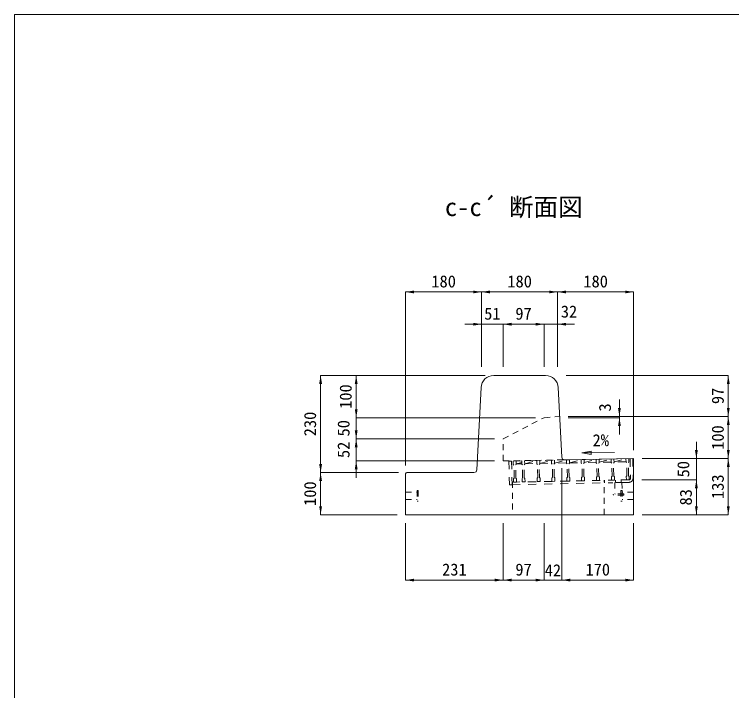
# Model space of a CAD drawing. Units: millimetres at full size. Extents: x 5964 to 125098, y -10801 to 28073.
# Drawn here: x 28359 to 30058, y 9248 to 10850 of the extents above; entities that cross this region are included whole.
import ezdxf
from ezdxf.enums import TextEntityAlignment as Align

# ---------------------------------------------------------------- set-up
doc = ezdxf.new("R2010")
doc.units = ezdxf.units.MM
doc.header["$LTSCALE"] = 19
doc.linetypes.add('USER1', pattern=[1.35, 0.75, -0.6])
doc.linetypes.add('USER3', pattern=[2, 1, -1])
for name, color, linetype, lineweight in [('0_2', 7, 'Continuous', 20), ('インサート', 3, 'USER1', 9), ('グレーチング', 7, 'USER1', 5), ('寸法引出', 7, 'Continuous', 9), ('寸法線', 7, 'Continuous', 9), ('本体', 2, 'Continuous', 9), ('枠', 5, 'Continuous', 5)]:
    doc.layers.add(name, color=color, linetype=linetype, lineweight=lineweight)
doc.styles.add('ＭＳ ゴシック', font='')
doc.styles.get('ＭＳ ゴシック').set_extended_font_data('MS Gothic')

# ---------------------------------------------------------------- blocks, each defined once
blk = doc.blocks.new('filled_arrow')
at = {"color": 0, "linetype": 'Continuous', "lineweight": -2}
blk.add_solid([(7.5, 1.25), (0, 0), (7.5, -1.25)], dxfattribs=at)

msp = doc.modelspace()

# ---------------------------------------------------------------- hatches: boundary and pattern name
at = {"layer": '寸法引出'}
msp.add_hatch(color=256, dxfattribs=at).paths.add_polyline_path([(29725.4, 9815.31), (29725.53, 9807.81), (29702.97, 9811.17)])

# ---------------------------------------------------------------- linework, layer by layer
at = {"layer": 'インサート'}
for p, q in [((29798.27, 9741.21), (29781.27, 9740.91)), ((29781.27, 9740.91), (29781.74, 9713.92)), ((29798.27, 9741.21), (29798.74, 9714.21)), ((29285.91, 9718.31), (29312.91, 9718.31)), ((29312.91, 9722.31), (29312.91, 9697.31)), ((29312.91, 9722.31), (29315.91, 9722.31)), ((29315.91, 9722.31), (29315.91, 9697.31)), ((29798.91, 9722.31), (29795.91, 9722.31)), ((29795.91, 9722.31), (29795.91, 9697.31)), ((29798.91, 9722.31), (29798.91, 9697.31)), ((29825.91, 9718.31), (29798.91, 9718.31)), ((29285.91, 9701.31), (29312.91, 9701.31)), ((29802.74, 9714.28), (29777.74, 9713.85)), ((29777.74, 9713.85), (29777.8, 9710.85)), ((29802.79, 9711.28), (29777.8, 9710.85)), ((29825.91, 9701.31), (29798.91, 9701.31)), ((29802.74, 9714.28), (29802.79, 9711.28)), ((29312.91, 9697.31), (29315.91, 9697.31)), ((29798.91, 9697.31), (29795.91, 9697.31))]:
    msp.add_line(p, q, dxfattribs=at)
at = {"layer": 'グレーチング', "linetype": 'USER3'}
for p, q in [((29536.7, 9792.01), (29530.7, 9791.89)), ((29530.7, 9791.89), (29531.82, 9735.9)), ((29536.7, 9792.01), (29537.82, 9736.02)), ((29540.7, 9792.09), (29823.65, 9797.75)), ((29540.7, 9792.09), (29540.86, 9784.09)), ((29547.7, 9792.23), (29547.86, 9784.23)), ((29547.84, 9785.23), (29560.78, 9788.65)), ((29547.84, 9785.23), (29560.84, 9785.49)), ((29560.7, 9792.49), (29560.86, 9784.49)), ((29567.7, 9792.63), (29567.86, 9784.63)), ((29567.84, 9785.63), (29596.93, 9786.22)), ((29568.64, 9785.65), (29596.79, 9793.21)), ((29596.49, 9793.21), (29596.65, 9785.21)), ((29598.18, 9783.74), (29596.65, 9785.21)), ((29602.18, 9783.82), (29603.65, 9785.35)), ((29603.49, 9793.35), (29603.65, 9785.35)), ((29603.63, 9786.35), (29631.78, 9793.91)), ((29603.63, 9786.35), (29631.92, 9786.92)), ((29631.48, 9793.91), (29631.64, 9785.91)), ((29633.17, 9784.44), (29631.64, 9785.91)), ((29637.17, 9784.52), (29638.64, 9786.05)), ((29638.48, 9794.05), (29638.64, 9786.05)), ((29638.62, 9787.05), (29666.78, 9794.61)), ((29666.92, 9787.62), (29638.62, 9787.05)), ((29666.78, 9794.61), (29666.94, 9786.62)), ((29668.47, 9785.15), (29666.94, 9786.62)), ((29669.09, 9754.15), (29668.47, 9785.15)), ((29672.47, 9785.23), (29673.94, 9786.76)), ((29673.09, 9754.23), (29672.47, 9785.23)), ((29673.78, 9794.75), (29673.94, 9786.76)), ((29673.92, 9787.76), (29702.07, 9795.32)), ((29673.92, 9787.76), (29702.21, 9788.32)), ((29701.77, 9795.31), (29701.93, 9787.32)), ((29703.46, 9785.85), (29701.93, 9787.32)), ((29704.08, 9754.85), (29703.46, 9785.85)), ((29707.46, 9785.93), (29708.93, 9787.46)), ((29708.08, 9754.93), (29707.46, 9785.93)), ((29708.77, 9795.45), (29708.93, 9787.46)), ((29708.91, 9788.46), (29737.06, 9796.02)), ((29737.2, 9789.02), (29708.91, 9788.46)), ((29737.06, 9796.02), (29737.22, 9788.02)), ((29738.75, 9786.55), (29737.22, 9788.02)), ((29739.37, 9755.56), (29738.75, 9786.55)), ((29742.75, 9786.63), (29744.22, 9788.16)), ((29743.37, 9755.64), (29742.75, 9786.63)), ((29744.06, 9796.16), (29744.22, 9788.16)), ((29744.2, 9789.16), (29772.36, 9796.73)), ((29772.5, 9789.73), (29744.2, 9789.16)), ((29772.36, 9796.73), (29772.52, 9788.73)), ((29774.05, 9787.26), (29772.52, 9788.73)), ((29774.67, 9756.26), (29774.05, 9787.26)), ((29778.05, 9787.34), (29779.51, 9788.87)), ((29778.67, 9756.34), (29778.05, 9787.34)), ((29779.35, 9796.87), (29779.51, 9788.87)), ((29779.49, 9789.87), (29807.65, 9797.43)), ((29807.79, 9790.43), (29779.49, 9789.87)), ((29807.65, 9797.43), (29807.81, 9789.43)), ((29809.34, 9787.96), (29807.81, 9789.43)), ((29809.96, 9756.97), (29809.34, 9787.96)), ((29813.34, 9788.04), (29814.81, 9789.57)), ((29813.96, 9757.05), (29813.34, 9788.04)), ((29814.65, 9797.57), (29814.81, 9789.57)), ((29817.65, 9797.63), (29818.57, 9751.64)), ((29823.65, 9797.75), (29824.57, 9751.76)), ((29542.39, 9782.62), (29540.86, 9784.09)), ((29543.01, 9751.63), (29542.39, 9782.62)), ((29546.39, 9782.7), (29547.86, 9784.23)), ((29547.01, 9751.71), (29546.39, 9782.7)), ((29562.39, 9783.02), (29560.86, 9784.49)), ((29563.01, 9752.03), (29562.39, 9783.02)), ((29566.39, 9783.1), (29567.86, 9784.63)), ((29567.01, 9752.11), (29566.39, 9783.1)), ((29598.8, 9752.75), (29598.18, 9783.74)), ((29602.8, 9752.83), (29602.18, 9783.82)), ((29633.79, 9753.45), (29633.17, 9784.44)), ((29637.79, 9753.53), (29637.17, 9784.52)), ((29543.01, 9751.63), (29541.54, 9750.1)), ((29547.01, 9751.71), (29548.54, 9750.24)), ((29563.01, 9752.03), (29561.54, 9750.5)), ((29567.01, 9752.11), (29568.54, 9750.64)), ((29598.8, 9752.75), (29597.33, 9751.22)), ((29597.33, 9751.22), (29597.49, 9743.22)), ((29602.8, 9752.83), (29604.33, 9751.36)), ((29604.33, 9751.36), (29604.49, 9743.36)), ((29633.79, 9753.45), (29632.32, 9751.92)), ((29632.32, 9751.92), (29632.48, 9743.92)), ((29637.79, 9753.53), (29639.32, 9752.06)), ((29639.32, 9752.06), (29639.48, 9744.06)), ((29669.09, 9754.15), (29667.62, 9752.62)), ((29667.62, 9752.62), (29667.78, 9744.62)), ((29673.09, 9754.23), (29674.62, 9752.76)), ((29674.62, 9752.76), (29674.78, 9744.76)), ((29704.08, 9754.85), (29702.61, 9753.32)), ((29702.61, 9753.32), (29702.77, 9745.32)), ((29708.08, 9754.93), (29709.61, 9753.46)), ((29709.61, 9753.46), (29709.77, 9745.46)), ((29739.37, 9755.56), (29737.9, 9754.03)), ((29737.9, 9754.03), (29738.06, 9746.03)), ((29743.37, 9755.64), (29744.9, 9754.17)), ((29744.9, 9754.17), (29745.06, 9746.17)), ((29774.67, 9756.26), (29773.2, 9754.73)), ((29773.2, 9754.73), (29773.36, 9746.74)), ((29778.67, 9756.34), (29780.19, 9754.87)), ((29780.19, 9754.87), (29780.35, 9746.88)), ((29809.96, 9756.97), (29808.49, 9755.44)), ((29808.49, 9755.44), (29808.65, 9747.44)), ((29813.96, 9757.05), (29815.49, 9755.58)), ((29815.49, 9755.58), (29815.65, 9747.58)), ((29537.82, 9736.02), (29531.82, 9735.9)), ((29537.7, 9742.02), (29770.86, 9746.69)), ((29537.82, 9736.02), (29765.78, 9740.58)), ((29541.54, 9750.1), (29541.7, 9742.1)), ((29541.7, 9742.1), (29548.7, 9742.24)), ((29548.54, 9750.24), (29548.7, 9742.24)), ((29561.54, 9750.5), (29561.7, 9742.5)), ((29561.7, 9742.5), (29568.7, 9742.64)), ((29568.54, 9750.64), (29568.7, 9742.64)), ((29597.49, 9743.22), (29604.49, 9743.36)), ((29639.48, 9744.06), (29632.48, 9743.92)), ((29667.78, 9744.62), (29674.78, 9744.76)), ((29709.77, 9745.46), (29702.77, 9745.32)), ((29745.06, 9746.17), (29738.06, 9746.03)), ((29756.66, 9746.4), (29756.78, 9740.4)), ((29814.77, 9741.56), (29765.78, 9740.58)), ((29814.65, 9747.56), (29771.66, 9746.7)), ((29780.24, 9746.69), (29773.25, 9746.41)), ((29783.15, 9746.93), (29783.27, 9740.93)), ((29796.15, 9747.19), (29796.27, 9741.19)), ((29815.65, 9747.58), (29808.65, 9747.44))]:
    msp.add_line(p, q, dxfattribs=at)
for radius, start, end in [(4, 271.14586, 1.14572), (10, 271.14571, 1.14575)]:
    msp.add_arc((29814.57, 9751.56), radius, start, end, dxfattribs=at)
at = {"layer": '寸法引出'}
msp.add_line((29702.97, 9811.17), (29780.53, 9812.52), dxfattribs=at)
at = {"layer": '寸法引出', "lineweight": 13}
msp.add_lwpolyline([(29725.4, 9815.31), (29725.53, 9807.81), (29702.97, 9811.17)], close=True, dxfattribs=at)
at = {"layer": '寸法線'}
for p, q in [((29285.91, 10192.5), (29465.91, 10192.5)), ((29285.91, 9781.81), (29285.91, 10192.5)), ((29465.91, 10192.5), (29645.91, 10192.5)), ((29465.91, 10014.81), (29465.91, 10192.5)), ((29465.91, 10014.81), (29465.91, 10192.5)), ((29645.91, 10014.81), (29645.91, 10192.5)), ((29645.91, 10192.5), (29825.91, 10192.5)), ((29645.91, 10014.81), (29645.91, 10192.5)), ((29825.91, 9817.81), (29825.91, 10192.5)), ((29425.91, 10116.13), (29556.73, 10116.13)), ((29465.91, 10014.81), (29465.91, 10116.13)), ((29516.73, 10014.81), (29516.73, 10116.13)), ((29516.73, 10116.13), (29613.61, 10116.13)), ((29516.73, 10014.81), (29516.73, 10116.13)), ((29573.61, 10116.13), (29685.91, 10116.13)), ((29613.61, 10014.81), (29613.61, 10116.13)), ((29613.61, 10014.81), (29613.61, 10116.13)), ((29645.91, 10014.81), (29645.91, 10116.13)), ((29084.54, 9994.81), (29084.54, 9764.81)), ((29474.17, 9994.81), (29084.54, 9994.81)), ((29168.84, 9894.71), (29168.84, 9994.81)), ((29445.91, 9994.81), (29168.84, 9994.81)), ((29665.91, 9994.81), (30050.07, 9994.81)), ((30050.07, 9897.71), (30050.07, 9994.81)), ((29168.84, 9804.71), (29168.84, 9934.71)), ((29792.21, 9937.71), (29792.21, 9854.71)), ((29593.61, 9894.71), (29168.84, 9894.71)), ((29593.61, 9894.71), (29168.84, 9894.71)), ((29670.76, 9897.71), (29792.21, 9897.71)), ((29670.76, 9897.71), (30050.07, 9897.71)), ((29670.76, 9897.71), (30050.07, 9897.71)), ((29670.91, 9894.71), (29792.21, 9894.71)), ((30050.07, 9797.81), (30050.07, 9897.71)), ((29168.84, 9752.35), (29168.84, 9884.71)), ((29496.73, 9844.71), (29168.84, 9844.71)), ((29496.73, 9844.71), (29168.84, 9844.71)), ((29974.46, 9707.69), (29974.46, 9837.81)), ((29496.73, 9792.35), (29168.84, 9792.35)), ((29845.91, 9797.81), (29974.46, 9797.81)), ((29845.91, 9797.81), (30050.07, 9797.81)), ((29845.91, 9797.81), (30050.07, 9797.81)), ((30050.07, 9797.81), (30050.07, 9664.81)), ((29655.91, 9774.81), (29655.91, 9510.06)), ((29655.91, 9774.81), (29655.91, 9510.06)), ((29268.91, 9764.81), (29084.54, 9764.81)), ((29084.54, 9764.81), (29084.54, 9664.81)), ((29268.91, 9764.81), (29084.54, 9764.81)), ((29845.66, 9747.69), (29974.46, 9747.69)), ((29845.66, 9747.69), (29974.46, 9747.69)), ((29974.46, 9664.81), (29974.46, 9747.69)), ((29265.91, 9664.81), (29084.54, 9664.81)), ((29845.91, 9664.81), (29974.46, 9664.81)), ((29845.91, 9664.81), (30050.07, 9664.81)), ((29285.91, 9644.81), (29285.91, 9510.06)), ((29516.73, 9644.81), (29516.73, 9510.06)), ((29516.73, 9644.81), (29516.73, 9510.06)), ((29613.61, 9644.81), (29613.61, 9510.06)), ((29613.61, 9644.81), (29613.61, 9510.06)), ((29825.91, 9644.81), (29825.91, 9510.06)), ((29285.91, 9510.06), (29516.73, 9510.06)), ((29516.73, 9510.06), (29613.61, 9510.06)), ((29573.61, 9510.06), (29695.91, 9510.06)), ((29655.91, 9510.06), (29825.91, 9510.06))]:
    msp.add_line(p, q, dxfattribs=at)
at = {"layer": '本体', "lineweight": 20}
for p, q in [((29494.45, 9994.81), (29617.37, 9994.81)), ((29454.74, 9771.46), (29464.48, 9966.31)), ((29655.57, 9801.58), (29647.33, 9966.31)), ((29662.69, 9794.93), (29825.91, 9797.81)), ((29825.91, 9797.81), (29825.91, 9664.81)), ((29285.91, 9761.81), (29285.91, 9664.81)), ((29447.75, 9764.81), (29288.91, 9764.81)), ((29825.91, 9664.81), (29285.91, 9664.81))]:
    msp.add_line(p, q, dxfattribs=at)
at = {"layer": '本体', "linetype": 'USER1'}
for p, q in [((29516.73, 9844.71), (29613.61, 9894.71)), ((29613.61, 9894.71), (29650.76, 9897.71)), ((29516.73, 9792.35), (29516.73, 9844.71)), ((29516.73, 9792.35), (29662.69, 9794.93)), ((29538.81, 9742.74), (29538.81, 9664.81)), ((29755.91, 9664.81), (29755.91, 9746.57))]:
    msp.add_line(p, q, dxfattribs=at)
at = {"layer": '本体', "lineweight": 20}
for centre, radius, start, end in [((29494.45, 9964.81), 30, 90, 177.13816), ((29617.37, 9964.81), 30, 2.86284, 90), ((29662.56, 9801.93), 7, 182.86284, 271.01161), ((29447.75, 9771.81), 7, 270, 357.13816), ((29288.91, 9761.81), 3, 90, 180)]:
    msp.add_arc(centre, radius, start, end, dxfattribs=at)
at = {"layer": '枠', "lineweight": 20}
for p, q in [((28359.24, 10850.09), (33959.24, 10850.09)), ((28359.24, 6990.09), (28359.24, 10850.09))]:
    msp.add_line(p, q, dxfattribs=at)

# ---------------------------------------------------------------- block references
at = {"layer": '寸法線', "xscale": 2.67, "yscale": 2.67}
for p in [(29285.91, 10192.5), (29465.91, 10192.5), (29645.91, 10192.5), (29516.73, 10116.13), (29516.73, 10116.13), (29645.91, 10116.13), (29285.91, 9510.06), (29516.73, 9510.06), (29655.91, 9510.06), (29655.91, 9510.06)]:
    msp.add_blockref('filled_arrow', p, dxfattribs=at)
for p, rotation in [((29465.91, 10192.5), 180), ((29645.91, 10192.5), 180), ((29825.91, 10192.5), 180), ((29465.91, 10116.13), 180), ((29613.61, 10116.13), 180), ((29613.61, 10116.13), 180), ((29084.54, 9994.81), 270), ((29168.84, 9994.81), 270), ((30050.07, 9994.81), 270), ((29168.84, 9894.71), 90), ((29168.84, 9894.71), 90), ((29792.21, 9897.71), 90), ((30050.07, 9897.71), 90), ((29792.21, 9894.71), 270), ((30050.07, 9897.71), 270), ((29168.84, 9844.71), 90), ((29168.84, 9844.71), 270), ((29974.46, 9797.81), 90), ((30050.07, 9797.81), 90), ((29168.84, 9792.35), 270), ((30050.07, 9797.81), 270), ((29084.54, 9764.81), 90), ((29084.54, 9764.81), 270), ((29974.46, 9747.69), 270), ((29974.46, 9747.69), 270), ((29084.54, 9664.81), 90), ((29974.46, 9664.81), 90), ((30050.07, 9664.81), 90), ((29516.73, 9510.06), 180), ((29613.61, 9510.06), 180), ((29613.61, 9510.06), 180), ((29825.91, 9510.06), 180)]:
    msp.add_blockref('filled_arrow', p, dxfattribs=dict(at, rotation=rotation))

# ---------------------------------------------------------------- texts
at = {"layer": '0_2', "style": 'ＭＳ ゴシック'}
msp.add_text('c-c´ 断面図', height=42.72, dxfattribs=at).set_placement((29378.9, 10359.45), align=Align.BOTTOM_LEFT)
msp.add_text('2%', height=28.48, rotation=1, dxfattribs=at).set_placement((29748.02, 9841.45), align=Align.MIDDLE_CENTER)
at = {"layer": '寸法線', "style": 'ＭＳ ゴシック'}
for s, p in [('180', (29375.91, 10217.5)), ('180', (29555.91, 10217.5)), ('180', (29735.91, 10217.5)), ('32', (29672.86, 10146.13)), ('51', (29491.32, 10141.13)), ('97', (29565.17, 10141.13)), ('231', (29401.32, 9535.06)), ('97', (29565.17, 9535.06)), ('42', (29634.76, 9533.29)), ('170', (29740.91, 9535.06))]:
    msp.add_text(s, height=28.48, dxfattribs=at).set_placement(p, align=Align.MIDDLE_CENTER)
for s, p in [('100', (29143.84, 9944.76)), ('97', (30025.07, 9946.26)), ('3', (29757.93, 9919.07)), ('230', (29059.54, 9879.81)), ('50', (29138.84, 9869.71)), ('100', (30025.07, 9847.76)), ('52', (29138.84, 9818.53)), ('50', (29943.48, 9772.74)), ('133', (30025.07, 9731.31)), ('100', (29059.54, 9714.81)), ('83', (29949.46, 9706.25))]:
    msp.add_text(s, height=28.48, rotation=90, dxfattribs=at).set_placement(p, align=Align.MIDDLE_CENTER)

doc.saveas('drawing.dxf')
